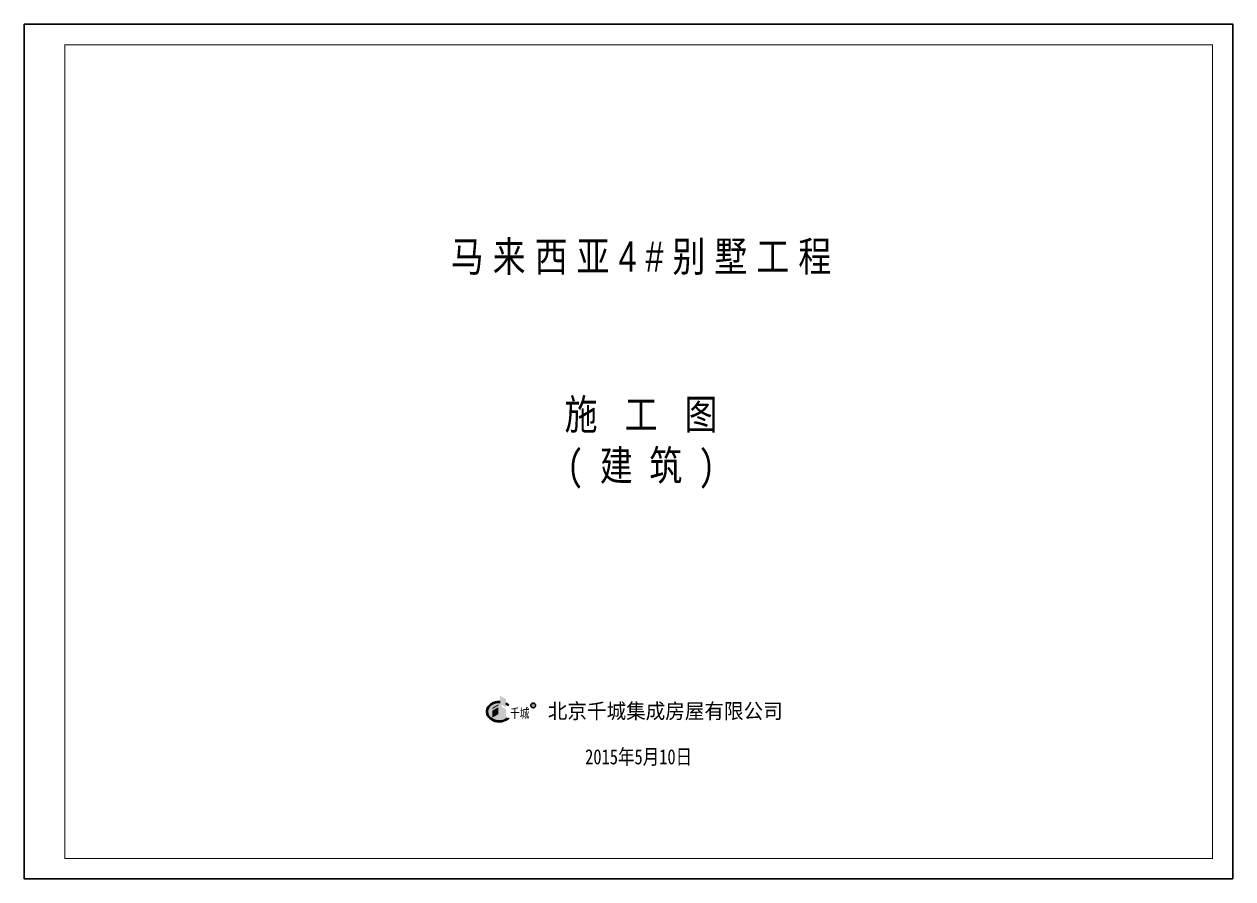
# Model space of a CAD drawing. Extents: x 278352 to 354603, y -396067 to -191104.
# Drawn here: x 278352 to 308052, y -212104 to -191104 of the extents above; entities that cross this region are included whole.
import ezdxf
from ezdxf.enums import TextEntityAlignment as Align

# ---------------------------------------------------------------- set-up
doc = ezdxf.new("R2010")
doc.units = 0
doc.header["$LTSCALE"] = 1000
doc.header["$MEASUREMENT"] = 0
doc.linetypes.add('ACAD_ISO03W100', pattern=[30, 12, -18])
doc.layers.add('PUB_TITLE', color=4, linetype='Continuous')
doc.layers.add('图框', color=4, linetype='Continuous')
doc.styles.add('HZA', font='', dxfattribs={"width": 0.75})
doc.styles.add('ref_title$0$-华文中宋', font='', dxfattribs={"width": 0.8})
doc.styles.get("Standard").update_dxf_attribs({"font": 'gbenor.shx', "bigfont": 'gbcbig.shx'})
doc.styles.get('HZA').set_extended_font_data('SimSun')
doc.styles.get('ref_title$0$-华文中宋').set_extended_font_data('SimSun')

msp = doc.modelspace()

# ---------------------------------------------------------------- hatches: boundary and pattern name
h = msp.add_hatch(color=7)
edge = h.paths.add_edge_path()
edge.add_ellipse((290024, -207997), major_axis=(287, 0), ratio=0.791667, start_angle=85.2198, end_angle=314.9985, ccw=False)
edge.add_line((290048, -207770), (290048, -207746))
edge.add_spline(control_points=[(290048, -207746), (290043, -207746), (290037, -207746), (289998, -207745), (289964, -207749), (289898, -207765), (289868, -207778), (289812, -207811), (289788, -207831), (289748, -207877), (289733, -207903), (289715, -207958), (289712, -207987), (289717, -208045), (289726, -208073), (289754, -208125), (289774, -208148), (289821, -208189), (289849, -208206), (289910, -208232), (289943, -208240), (290010, -208249), (290044, -208248), (290112, -208239), (290144, -208230), (290204, -208203), (290232, -208186), (290258, -208162), (290260, -208160), (290263, -208157)], knot_values=[1.492545, 1.492545, 1.492545, 1.492545, 1.545237, 1.545237, 1.879697, 1.879697, 2.214157, 2.214157, 2.548617, 2.548617, 2.883077, 2.883077, 3.217537, 3.217537, 3.551997, 3.551997, 3.886457, 3.886457, 4.220917, 4.220917, 4.555377, 4.555377, 4.889837, 4.889837, 5.224297, 5.224297, 5.558757, 5.558757, 5.599521, 5.599521, 5.599521, 5.599521], degree=3, periodic=0)
edge.add_line((290263, -208157), (290227, -208157))
h = msp.add_hatch(color=5)
h.paths.add_polyline_path([(290000, -207848), (290000, -207820), (289857, -207903), (289857, -207931)])
h.paths.add_polyline_path([(290000, -207889), (289857, -207972), (289857, -208143), (290000, -208060)])
h = msp.add_hatch(color=30)
h.paths.add_polyline_path([(290191, -207689), (290048, -207606), (290048, -207811), (290191, -207894)])
h.paths.add_polyline_path([(290191, -207938), (290048, -207855), (290048, -208060), (290191, -208143)])
h = msp.add_hatch(color=7)
edge = h.paths.add_edge_path()
edge.add_ellipse((290024, -207997), major_axis=(-287, 0), ratio=0.791667, start_angle=224.9987, end_angle=234.3147, ccw=False)
edge.add_line((290227, -207836), (290263, -207836))
edge.add_spline(control_points=[(290263, -207836), (290250, -207824), (290236, -207812), (290211, -207796), (290202, -207790), (290191, -207785)], knot_values=[0.683649, 0.683649, 0.683649, 0.683649, 0.876316, 0.876316, 0.994174, 0.994174, 0.994174, 0.994174], degree=3, periodic=0)
edge.add_line((290191, -207785), (290191, -207812))

# ---------------------------------------------------------------- linework, layer by layer
at = {"color": 7}
msp.add_line((290263, -207836), (290227, -207836), dxfattribs=at)
msp.add_ellipse((290024, -207997), major_axis=(-287, 0), ratio=0.791667, start_param=4.628959, end_param=8.639354)
at = {"color": 30}
msp.add_ellipse((290024, -207997), major_axis=(-287, 0), ratio=0.791667, start_param=3.926967, end_param=4.089562, dxfattribs=at)
at = {"linetype": 'ACAD_ISO03W100'}
msp.add_ellipse((290860, -207843), major_axis=(-56.8, 0.1), ratio=1, start_param=3.142848, end_param=9.426033, dxfattribs=at)
msp.add_open_spline([(290048, -207746), (290043, -207746), (290037, -207746), (289998, -207745), (289964, -207749), (289898, -207765), (289868, -207778), (289812, -207811), (289788, -207831), (289748, -207877), (289733, -207903), (289715, -207958), (289712, -207987), (289717, -208045), (289726, -208073), (289754, -208125), (289774, -208148), (289821, -208189), (289849, -208206), (289910, -208232), (289943, -208240), (290010, -208249), (290044, -208248), (290112, -208239), (290144, -208230), (290204, -208203), (290232, -208186), (290258, -208162), (290260, -208160), (290263, -208157)], degree=3, knots=[1.492545, 1.492545, 1.492545, 1.492545, 1.545237, 1.545237, 1.879697, 1.879697, 2.214157, 2.214157, 2.548617, 2.548617, 2.883077, 2.883077, 3.217537, 3.217537, 3.551997, 3.551997, 3.886457, 3.886457, 4.220917, 4.220917, 4.555377, 4.555377, 4.889837, 4.889837, 5.224297, 5.224297, 5.558757, 5.558757, 5.599521, 5.599521, 5.599521, 5.599521])
at = {"color": 7}
msp.add_open_spline([(290263, -207836), (290250, -207824), (290236, -207812), (290211, -207796), (290202, -207790), (290191, -207785)], degree=3, knots=[0.6836492, 0.6836492, 0.6836492, 0.6836492, 0.8763165, 0.8763165, 0.9941736, 0.9941736, 0.9941736, 0.9941736], dxfattribs=at)
at = {"layer": '图框'}
msp.add_lwpolyline([(278352, -191104), (308052, -191104), (308052, -212104), (278352, -212104)], close=True, dxfattribs=at)
at = {"layer": '图框', "const_width": 25}
msp.add_lwpolyline([(307550, -191612), (279352, -191612), (279352, -211602), (307550, -211602), (307550, -191612)], dxfattribs=at)

# ---------------------------------------------------------------- texts
at = {"linetype": 'ByBlock', "style": 'HZA', "width": 0.75}
msp.add_text('千城', height=231.6, dxfattribs=at).set_placement((290292, -208149))
at = {"linetype": 'ByBlock'}
msp.add_text('R', height=62.5, dxfattribs=at).set_placement((290832, -207871))
at = {"layer": 'PUB_TITLE', "style": 'ref_title$0$-华文中宋', "width": 0.95}
msp.add_text('北京千城集成房屋有限公司', height=371.25, dxfattribs=at).set_placement((294106, -207974), align=Align.MIDDLE)
at = {"layer": 'PUB_TITLE', "attachment_point": 5, "style": 'ref_title$0$-华文中宋'}
for s, insert, char_height, width in [('\\pt267.53;马{\\fSTCaiyun|b0|i0|c134|p2; }来{\\fSTCaiyun|b0|i0|c134|p2; }西{\\fSTCaiyun|b0|i0|c134|p2; }亚{\\fSTCaiyun|b0|i0|c134|p2; 4 # }别{\\fSTCaiyun|b0|i0|c134|p2; }墅{\\fSTCaiyun|b0|i0|c134|p2; }工{\\fSTCaiyun|b0|i0|c134|p2; }程', (293509, -196855), 742.5, 33968.2), ('\\pt342.29;施{\\fSTCaiyun|b0|i0|c134|p2;   }工{\\fSTCaiyun|b0|i0|c134|p2;   }图', (293509, -200734), 742.5, 23828.59), ('\\pt342.29;( 建 筑 )', (293509, -202047), 742.5, 23828.59), ('2015年5月10日', (293451, -209126), 371.2, 3070.42)]:
    msp.add_mtext(s, dxfattribs=dict(at, insert=insert, char_height=char_height, width=width))

doc.saveas('drawing.dxf')
